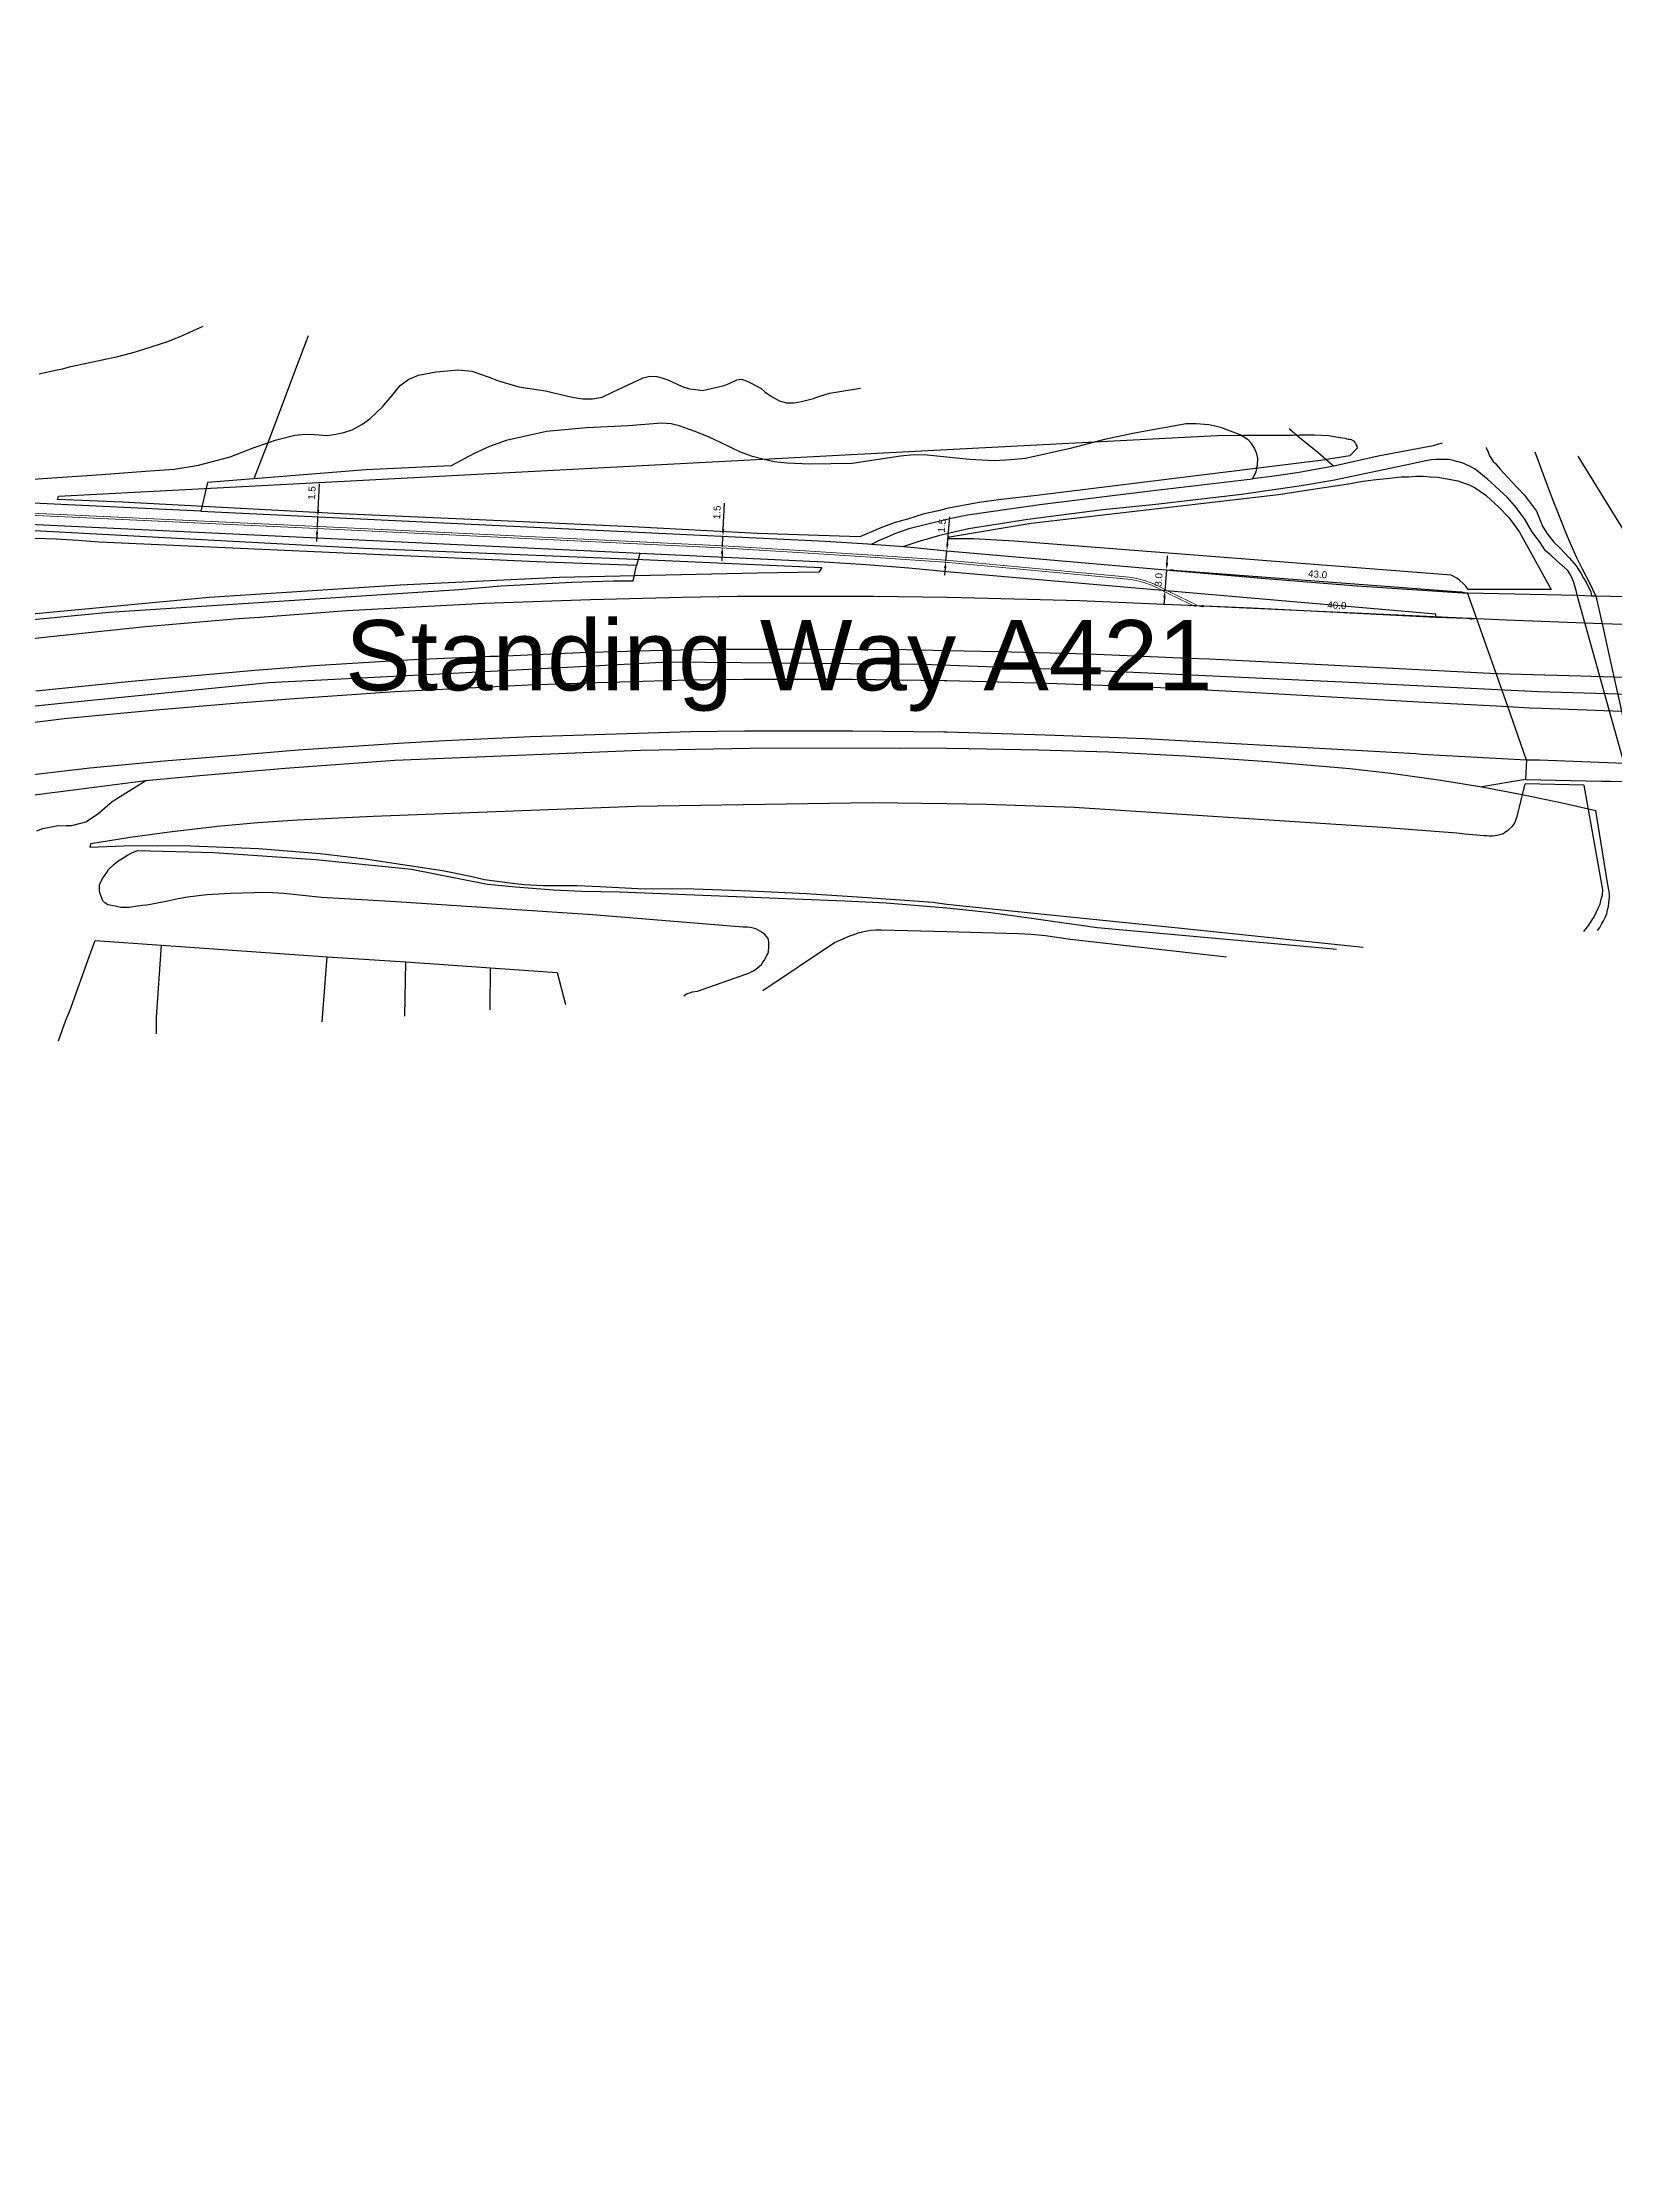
# Model space of a CAD drawing. Header units: millimetres. Extents: x 111502 to 977541, y 8702 to 1044108.
# Drawn here: x 487371.3 to 487595, y 236916.3 to 237219.1 of the extents above; entities that cross this region are included whole.
import ezdxf

# ---------------------------------------------------------------- set-up
doc = ezdxf.new("R2010")
doc.units = ezdxf.units.MM
doc.header["$LTSCALE"] = 0.25
doc.linetypes.add('DASHED2', pattern=[9.525, 6.35, -3.175])
for name, color, linetype in [('E HVSS As Laid Dimensions', 30, 'Continuous'), ('E HVSS As Laid HV', 10, 'Continuous'), ('X HVSS Site Background', 8, 'Continuous')]:
    doc.layers.add(name, color=color, linetype=linetype)
doc.styles.add('Arial', font='arial.ttf')
doc.dimstyles.new('HVSS AsLaid', dxfattribs={"dimtxt": 1, "dimasz": 1, "dimexe": 0, "dimexo": 0, "dimgap": 0.5, "dimtad": 1, "dimdec": 1, "dimzin": 1, "dimdsep": 46, "dimtxsty": 'Arial', "dimcen": 0.09, "dimadec": 0, "dimazin": 0, "dimtfac": 1, "dimtdec": 1, "dimtmove": 0, "dimatfit": 3, "dimfxl": 1, "dimtolj": 1, "dimtzin": 0, "dimarcsym": 0})

# ---------------------------------------------------------------- blocks, each defined once
blk = doc.blocks.new('OS MAP 060722')
at = {"layer": 'X HVSS Site Background'}
for points in [[(-1439.78, -1954.31), (-1437.68, -1953.86), (-1436.48, -1953.61), (-1435.28, -1953.26), (-1428.58, -1951.86), (-1426.08, -1951.21), (-1421.48, -1949.71), (-1419.38, -1948.86), (-1417.83, -1948.16), (-1416.46, -1947.52)], [(-1401.49, -1948.93), (-1401.78, -1949.66), (-1403.43, -1954.06), (-1405.18, -1958.76), (-1407.24, -1964.13)], [(-1407.24, -1964.13), (-1406.18, -1963.75), (-1403.41, -1963.05), (-1401.99, -1962.91), (-1400.59, -1962.98), (-1398.77, -1963.11), (-1397.55, -1962.94), (-1396.43, -1962.69), (-1395.21, -1962.29), (-1393.86, -1961.54), (-1392.71, -1960.75), (-1390.92, -1959.02), (-1389.57, -1957.46), (-1388.4, -1955.98), (-1387.16, -1955.1), (-1385.8, -1954.51), (-1383.26, -1954.02), (-1380.12, -1953.76), (-1378.21, -1953.96), (-1375.87, -1954.74), (-1374.38, -1955.34), (-1371.51, -1956.16), (-1367.7, -1956.76), (-1363.9, -1957.66), (-1362.37, -1957.91), (-1361.02, -1957.9), (-1359.65, -1957.64), (-1358.07, -1956.91), (-1353.81, -1954.88), (-1352.84, -1954.65), (-1351.85, -1954.72), (-1351.17, -1954.9), (-1350.28, -1955.17), (-1348.24, -1956.15), (-1347.23, -1956.44), (-1346.29, -1956.58), (-1345.36, -1956.69), (-1342.29, -1955.97), (-1341.54, -1955.69), (-1340.49, -1955.19), (-1339.79, -1955.09), (-1339.01, -1955.35), (-1337.05, -1956.37), (-1336.46, -1956.88), (-1335.69, -1957.47), (-1334.43, -1958.17), (-1333.41, -1958.46), (-1332.33, -1958.45), (-1331.26, -1958.27), (-1329.56, -1957.84), (-1328.81, -1957.57), (-1327.28, -1957.1), (-1325.53, -1956.78), (-1322.85, -1956.38)], [(-1444.19, -1969.61), (-1439.3, -1969.22), (-1430.92, -1968.66), (-1424.05, -1968.12), (-1420.59, -1967.88), (-1417.11, -1967.34), (-1412.59, -1966.14), (-1409.16, -1964.82), (-1407.24, -1964.13)], [(-1267.07, -1969.27), (-1266.55, -1968.27), (-1266.33, -1967.28), (-1266.29, -1966.4), (-1266.43, -1965.73), (-1266.76, -1964.9), (-1267.2, -1964.25), (-1267.69, -1963.74), (-1268.81, -1963.01), (-1271.59, -1961.99), (-1273.28, -1961.58), (-1275.08, -1961.46), (-1276.52, -1961.45), (-1283.88, -1962.79), (-1288.12, -1963.67), (-1293.04, -1964.97), (-1299.39, -1966.37), (-1301.46, -1966.58), (-1303.78, -1966.72), (-1307.37, -1966.52), (-1313.37, -1965.93), (-1315.21, -1965.87), (-1317.19, -1966.06), (-1324.03, -1967.11), (-1330.06, -1967.19), (-1333.35, -1967.04), (-1335.15, -1966.87), (-1336.38, -1966.58), (-1338.23, -1966.09), (-1339.96, -1965.48), (-1342.69, -1964.16), (-1344.49, -1963.31), (-1346.54, -1962.5), (-1348.67, -1961.75), (-1349.82, -1961.46), (-1351.13, -1961.34), (-1355.96, -1961.71), (-1361.88, -1962.03), (-1367.56, -1962.55), (-1373.32, -1963.83), (-1375.66, -1964.69), (-1377.84, -1965.66), (-1381.15, -1967.43), (-1393.28, -1968.01), (-1409.23, -1969.26)], [(-1261.85, -1962.15), (-1261.81, -1962.17), (-1260.41, -1963.34), (-1257.78, -1965.49), (-1255.49, -1967.45)], [(-1437.18, -1972.21), (-1437.03, -1971.76), (-1310.58, -1965.11), (-1275.78, -1963.31), (-1272.03, -1963.11), (-1268.33, -1963.06), (-1261.38, -1963.06), (-1260.33, -1963.01), (-1258.23, -1963.01), (-1257.18, -1963.06), (-1256.18, -1963.11), (-1255.18, -1963.31), (-1253.88, -1963.51), (-1253.68, -1963.56), (-1253.43, -1963.61), (-1253.23, -1963.61), (-1253.03, -1963.66), (-1252.68, -1963.86), (-1252.58, -1964.01), (-1252.38, -1964.21), (-1252.33, -1964.41), (-1252.23, -1964.61), (-1252.18, -1964.91)], [(-1252.18, -1964.91), (-1253.18, -1966.01), (-1257.38, -1966.66), (-1297.78, -1971.66), (-1300.33, -1971.91), (-1302.83, -1972.21), (-1305.98, -1972.66), (-1309.83, -1973.36), (-1310.58, -1973.51), (-1311.78, -1973.81), (-1313.78, -1974.26), (-1316.18, -1975.01), (-1318.08, -1975.56), (-1319.98, -1976.26), (-1322.98, -1977.51), (-1337.58, -1977.06), (-1355.38, -1976.11), (-1377.18, -1975.11), (-1397.78, -1974.21), (-1427.98, -1972.61), (-1437.18, -1972.21)], [(-1407.24, -1964.13), (-1408.18, -1966.56), (-1409.23, -1969.26)], [(-1240.07, -1964.21), (-1240.78, -1964.41), (-1241.33, -1964.56), (-1249.18, -1966.06), (-1255.49, -1967.45)], [(-1233.79, -1964.8), (-1233.78, -1964.91), (-1233.58, -1965.36), (-1233.33, -1966.01), (-1233.03, -1966.41), (-1232.78, -1966.81), (-1232.43, -1967.16), (-1232.08, -1967.56), (-1231.78, -1967.91), (-1230.78, -1969.06), (-1229.33, -1970.56), (-1228.33, -1971.61), (-1226.63, -1973.86), (-1226.08, -1975.31), (-1225.78, -1976.01), (-1225.18, -1977.01), (-1224.18, -1978.31), (-1223.33, -1979.11), (-1221.98, -1980.51), (-1220.98, -1981.66), (-1220.33, -1982.71), (-1219.98, -1983.31), (-1219.58, -1984.01), (-1218.88, -1985.36), (-1218.78, -1985.91)], [(-1220.73, -1966.04), (-1213.45, -1977.93), (-1206.98, -1994.09), (-1205.04, -2000.24), (-1226.38, -1999.59), (-1252.24, -1998.3), (-1288.12, -1996.68), (-1313.98, -1995.71), (-1350.19, -1995.39), (-1380.9, -1997), (-1407.09, -1998.3), (-1436.18, -2001.21), (-1458.49, -2003.47), (-1480.79, -2007.35), (-1500.84, -2010.91), (-1516.36, -2018.02), (-1540.18, -2033.66)], [(-1220.83, -1985.86), (-1220.98, -1985.16), (-1221.38, -1983.91), (-1221.68, -1983.11), (-1221.88, -1982.81), (-1222.18, -1982.31), (-1223.78, -1980.91), (-1224.63, -1980.11), (-1225.33, -1979.51), (-1226.18, -1978.21), (-1227.18, -1976.91), (-1228.23, -1975.11), (-1229.08, -1973.91), (-1229.78, -1973.06), (-1230.78, -1971.91), (-1233.08, -1969.81), (-1233.58, -1969.36), (-1234.03, -1969.01), (-1234.58, -1968.51), (-1235.38, -1967.91), (-1235.88, -1967.61), (-1236.98, -1967.11), (-1237.53, -1966.91), (-1238.03, -1966.81), (-1238.63, -1966.61), (-1239.18, -1966.51), (-1240.98, -1966.51), (-1241.58, -1966.56), (-1242.38, -1966.71), (-1244.58, -1967.21), (-1255.63, -1969.51), (-1260.43, -1970.31), (-1268.63, -1971.51), (-1280.83, -1972.91), (-1288.38, -1973.71), (-1299.03, -1975.06), (-1307.48, -1976.41), (-1310.58, -1977.11), (-1311.78, -1977.41), (-1314.68, -1978.26), (-1316.68, -1978.91)], [(-1255.49, -1967.45), (-1255.98, -1967.56), (-1260.43, -1968.36), (-1263.98, -1968.91), (-1267.07, -1969.27)], [(-1218.18, -1985.91), (-1218.98, -1984.21), (-1220.08, -1982.16), (-1220.88, -1980.51), (-1221.63, -1978.81), (-1222.38, -1977.16), (-1224.58, -1971.51), (-1226.81, -1965.47)], [(-1409.23, -1969.26), (-1415.84, -1969.79), (-1416.76, -1973.9)], [(-1321.28, -1978.56), (-1320.18, -1978.01), (-1319.03, -1977.51), (-1317.83, -1977.01), (-1315.78, -1976.31), (-1310.58, -1975.01), (-1309.73, -1974.81), (-1307.63, -1974.41), (-1297.33, -1972.91), (-1282.38, -1971.06), (-1267.07, -1969.27)], [(-1310.38, -1977.81), (-1310.18, -1977.51), (-1298.58, -1975.61), (-1263.38, -1971.51), (-1259.08, -1970.86), (-1253.38, -1970.01), (-1251.63, -1969.66), (-1249.88, -1969.41), (-1247.98, -1969.21), (-1245.88, -1969.01), (-1244.83, -1969.01), (-1243.83, -1968.91), (-1242.78, -1968.91), (-1241.78, -1969.01), (-1240.63, -1969.06), (-1237.83, -1969.56), (-1237.18, -1969.81), (-1236.23, -1970.11), (-1235.38, -1970.56), (-1234.58, -1971.06), (-1233.83, -1971.61), (-1233.08, -1972.31), (-1231.98, -1973.31), (-1230.63, -1974.71), (-1230.03, -1975.51), (-1229.03, -1976.86), (-1224.53, -1985.01), (-1236.38, -1985.01)], [(-1416.76, -1973.9), (-1440.63, -1972.76), (-1441.03, -1972.76), (-1445.18, -1972.66), (-1448.58, -1972.56), (-1452.58, -1972.66), (-1454.68, -1972.76), (-1456.78, -1973.01), (-1458.51, -1973.28), (-1463.95, -1974.45), (-1466.18, -1975.01), (-1468.83, -1975.66), (-1478.18, -1977.76), (-1489.29, -1980.49), (-1490.83, -1980.87), (-1503.18, -1983.91), (-1526.8, -1989.78), (-1536.58, -1992.21), (-1546.23, -1994.31), (-1550.58, -1995.16), (-1553.03, -1995.56), (-1558.08, -1996.21)], [(-1416.76, -1973.9), (-1327.83, -1978.16), (-1321.83, -1978.51), (-1321.28, -1978.56)], [(-1354.29, -1979.9), (-1441.18, -1975.76), (-1448.63, -1975.56), (-1452.38, -1975.66), (-1454.18, -1975.76), (-1457.28, -1976.11), (-1457.58, -1976.16), (-1462.18, -1977.06), (-1468.93, -1978.76), (-1477.48, -1980.66), (-1502.43, -1986.81), (-1536.98, -1995.36), (-1549.43, -1998.01), (-1553.43, -1998.71), (-1560.58, -1999.51)], [(-1555.18, -2005.01), (-1553.78, -2004.61), (-1533.63, -1997.01), (-1528.98, -1995.31), (-1524.58, -1993.91), (-1521.38, -1993.01), (-1518.18, -1992.06), (-1501.58, -1987.51), (-1482.08, -1982.61), (-1475.98, -1981.06), (-1469.18, -1979.66), (-1465.48, -1979.01), (-1461.78, -1978.41), (-1454.78, -1977.41), (-1449.98, -1976.91), (-1446.28, -1976.71), (-1443.38, -1976.61), (-1440.48, -1976.61), (-1393.58, -1979.16), (-1353.83, -1980.76), (-1328.38, -1981.91)], [(-1354.75, -1981.63), (-1368.93, -1981.11), (-1431.23, -1978.31), (-1434.28, -1978.06), (-1437.38, -1977.86), (-1440.38, -1977.76), (-1443.43, -1977.71), (-1446.58, -1977.76), (-1451.98, -1978.06), (-1455.03, -1978.31), (-1458.08, -1978.66), (-1461.08, -1979.06), (-1464.18, -1979.56), (-1467.18, -1980.16), (-1470.18, -1980.81), (-1473.68, -1981.66), (-1509.98, -1990.76), (-1535.28, -1996.81), (-1545.08, -2000.56), (-1546.83, -2001.36), (-1548.58, -2002.06), (-1550.38, -2002.81), (-1552.18, -2003.36), (-1555.78, -2004.41)], [(-1354.29, -1979.9), (-1354.75, -1981.63)], [(-1240.98, -1989.01), (-1240.98, -1988.56), (-1310.58, -1982.51), (-1315.98, -1982.01), (-1322.08, -1981.51), (-1328.03, -1981.16), (-1354.29, -1979.9)], [(-1321.28, -1978.56), (-1316.68, -1978.91)], [(-1316.68, -1978.91), (-1315.68, -1979.01), (-1310.58, -1979.51), (-1264.63, -1983.51), (-1252.18, -1984.51), (-1237.18, -1985.51), (-1236.43, -1985.51)], [(-1236.38, -1985.01), (-1236.68, -1984.56), (-1237.03, -1984.21), (-1237.58, -1983.71), (-1237.98, -1983.41), (-1238.78, -1983.01), (-1300.98, -1978.16), (-1306.78, -1977.81), (-1310.38, -1977.81)], [(-1556.23, -2012.01), (-1554.38, -2011.71), (-1550.78, -2010.91), (-1548.98, -2010.41), (-1545.58, -2009.31), (-1516.38, -2001.81), (-1511.38, -2000.41), (-1505.18, -1998.91), (-1488.98, -1995.76), (-1482.78, -1994.61), (-1476.58, -1993.51), (-1466.38, -1992.01), (-1450.08, -1990.21), (-1429.83, -1988.26), (-1379.98, -1985.01), (-1374.08, -1984.51), (-1363.98, -1984.01), (-1358.08, -1983.81), (-1355.25, -1983.81), (-1354.75, -1981.63)], [(-1328.38, -1981.91), (-1328.78, -1982.56), (-1337.58, -1982.71), (-1365.78, -1983.31), (-1388.38, -1984.41), (-1415.58, -1986.16), (-1444.28, -1988.86), (-1452.68, -1989.66), (-1467.93, -1991.36), (-1478.08, -1992.81), (-1493.63, -1995.71), (-1517.83, -2001.31), (-1543.43, -2007.96), (-1550.38, -2009.86), (-1551.33, -2010.21), (-1552.33, -2010.46), (-1553.98, -2010.91), (-1555.98, -2011.21)], [(-1240.98, -1989.01), (-1267.18, -1987.71), (-1281.83, -1987.06), (-1291.68, -1986.66), (-1308.48, -1986.21), (-1310.58, -1986.16), (-1320.98, -1986.01), (-1340.38, -1986.01), (-1348.28, -1986.16), (-1361.28, -1986.51), (-1376.38, -1987.01), (-1391.53, -1987.81), (-1395.98, -1988.06), (-1408.38, -1989.01), (-1411.43, -1989.21), (-1424.63, -1990.36), (-1436.83, -1991.61), (-1446.48, -1992.66)], [(-1236.43, -1985.51), (-1220.83, -1985.86)], [(-1235.12, -1989.22), (-1236.43, -1985.51)], [(-1220.83, -1985.86), (-1218.78, -1985.91)], [(-1213.44, -2012.38), (-1220.83, -1985.86)], [(-1218.78, -1985.91), (-1218.18, -1985.91)], [(-1218.18, -1985.91), (-1217.3, -1989.9), (-1215.63, -1997.46), (-1214.55, -2002.37), (-1212.9, -2009.85), (-1212.33, -2012.41)], [(-1218.18, -1985.91), (-1201.08, -1986.31)], [(-1235.12, -1989.22), (-1236.58, -1989.16), (-1240.98, -1989.01)], [(-1185.23, -1990.56), (-1195.23, -1990.51), (-1198.33, -1990.43), (-1199.99, -1990.39), (-1209.43, -1990.16), (-1209.98, -1990.16), (-1217.3, -1989.9), (-1230.88, -1989.41), (-1235.12, -1989.22)], [(-1232.37, -1997), (-1235.12, -1989.22)], [(-1440.28, -1999.46), (-1426.63, -1998.06), (-1409.08, -1996.51), (-1400.63, -1995.86), (-1388.98, -1995.16), (-1386.43, -1995.01), (-1375.58, -1994.51), (-1374.43, -1994.51), (-1362.78, -1994.01), (-1351.08, -1993.66), (-1343.28, -1993.51), (-1329.43, -1993.51), (-1316.38, -1993.56), (-1310.58, -1993.71), (-1303.23, -1993.86), (-1290.38, -1994.21), (-1276.18, -1994.81), (-1273.18, -1994.91), (-1257.18, -1995.71), (-1232.37, -1997)], [(-1446.93, -2004.71), (-1436.23, -2003.41), (-1433.28, -2003.11), (-1422.63, -2002.11), (-1411.98, -2001.21), (-1403.48, -2000.56), (-1389.18, -1999.56), (-1382.38, -1999.21), (-1370.18, -1998.61), (-1360.38, -1998.26), (-1347.28, -1997.91), (-1339.53, -1997.81), (-1323.98, -1997.81), (-1310.93, -1998.01), (-1310.58, -1998.01), (-1297.83, -1998.31), (-1294.98, -1998.41), (-1282.03, -1998.91), (-1269.08, -1999.56), (-1243.38, -2001.01), (-1242.53, -2001.06), (-1232.33, -2001.61), (-1230.71, -2001.69)], [(-1232.37, -1997), (-1232.18, -1997.01), (-1220.38, -1997.31), (-1215.63, -1997.46), (-1204.38, -1997.81), (-1198, -1997.9), (-1197.38, -1997.91), (-1196.39, -1997.92), (-1181.65, -1998.1)], [(-1230.71, -2001.69), (-1232.37, -1997)], [(-1228.03, -2009.31), (-1230.71, -2001.69)], [(-1230.71, -2001.69), (-1227.63, -2001.86), (-1225.83, -2001.91), (-1214.55, -2002.37), (-1210.98, -2002.51), (-1196.64, -2003), (-1196.38, -2003.01), (-1195.06, -2003.03), (-1188.03, -2003.11), (-1181.58, -2003.16), (-1179.92, -2003.16)], [(-1228.03, -2009.31), (-1242.98, -2008.51), (-1243.83, -2008.41), (-1282.33, -2006.31), (-1295.18, -2005.81), (-1297.98, -2005.71), (-1310.58, -2005.36), (-1310.98, -2005.36), (-1323.98, -2005.21), (-1339.38, -2005.21), (-1347.03, -2005.31), (-1369.78, -2006.01), (-1381.98, -2006.56), (-1388.63, -2006.96), (-1402.93, -2007.91), (-1411.38, -2008.61), (-1421.98, -2009.46), (-1432.58, -2010.46), (-1435.38, -2010.81), (-1445.98, -2012.01)], [(-1424.6, -2012.23), (-1417.48, -2011.56), (-1404.78, -2010.46), (-1389.18, -2009.31), (-1354.18, -2007.91), (-1338.58, -2007.61), (-1317.18, -2007.56), (-1310.58, -2007.61), (-1307.38, -2007.66), (-1297.53, -2007.86), (-1287.58, -2008.16), (-1276.58, -2008.71), (-1264.88, -2009.51), (-1253.18, -2010.51), (-1247.38, -2011.16), (-1240.23, -2012.16), (-1234.43, -2013.11)], [(-1228.03, -2009.31), (-1228.18, -2012.06)], [(-1177.38, -2010.56), (-1188.18, -2010.51), (-1193.14, -2010.45), (-1194.66, -2010.43), (-1196.58, -2010.41), (-1211.33, -2009.91), (-1212.9, -2009.85), (-1226.18, -2009.31), (-1228.03, -2009.31)], [(-1458.87, -2016.62), (-1445.41, -2014.9), (-1434.9, -2013.55), (-1424.61, -2012.24), (-1424.6, -2012.23)], [(-1440.12, -2019.41), (-1439.29, -2019.08), (-1437.34, -2018.68), (-1435.96, -2018.65), (-1435.15, -2018.63), (-1433.15, -2018.1), (-1431.49, -2017.03), (-1429.4, -2015.2), (-1424.6, -2012.23)], [(-1432.43, -2021.21), (-1426.83, -2020.31), (-1421.23, -2019.51), (-1414.38, -2018.71), (-1408.68, -2018.21), (-1403.03, -2017.81), (-1392.23, -2017.31), (-1354.78, -2015.86), (-1321.18, -2015.36), (-1310.58, -2015.51), (-1304.98, -2015.61), (-1292.43, -2016.01), (-1248.58, -2018.86), (-1237.98, -2019.66), (-1236.83, -2019.81), (-1234.08, -2020.06), (-1233.68, -2020.06), (-1233.33, -2020.11), (-1232.88, -2020.11), (-1232.53, -2020.06), (-1231.43, -2019.81), (-1231.18, -2019.61), (-1230.58, -2019.21), (-1229.98, -2018.66), (-1229.78, -2018.36), (-1229.63, -2018.01), (-1229.53, -2017.71), (-1229.38, -2017.36), (-1228.23, -2012.71)], [(-1228.18, -2012.06), (-1234.43, -2013.11)], [(-1234.43, -2013.11), (-1228.68, -2014.21), (-1222.98, -2015.41), (-1218.18, -2016.51)], [(-1219.89, -2033.7), (-1219.18, -2032.81), (-1218.78, -2032.21), (-1218.43, -2031.61), (-1217.83, -2030.41), (-1217.58, -2029.81), (-1217.43, -2029.11), (-1217.23, -2028.51), (-1217.18, -2027.81), (-1219.83, -2012.91), (-1228.23, -2012.71)], [(-1228.18, -2012.06), (-1217.38, -2012.31), (-1216.08, -2012.31), (-1213.44, -2012.38)], [(-1217.94, -2033.56), (-1217.63, -2033.16), (-1217.38, -2032.66), (-1217.08, -2032.21), (-1216.83, -2031.71), (-1216.63, -2031.21), (-1216.53, -2030.66), (-1216.38, -2030.16), (-1216.33, -2029.61), (-1216.23, -2028.91), (-1216.23, -2028.36), (-1216.33, -2027.81), (-1216.53, -2026.81), (-1218.18, -2016.51)], [(-1432.43, -2021.21), (-1432.58, -2021.71), (-1427.78, -2021.51), (-1422.98, -2021.46), (-1418.18, -2021.51), (-1408.58, -2021.91), (-1399.78, -2022.61), (-1393.38, -2023.36), (-1382.38, -2025.06), (-1378.38, -2025.86), (-1376.38, -2026.31), (-1372.78, -2026.81), (-1370.78, -2027.01), (-1367.98, -2027.16), (-1363.18, -2027.16), (-1359.98, -2027.31), (-1354.58, -2027.61), (-1346.58, -2027.66), (-1338.58, -2027.91), (-1330.58, -2028.31), (-1322.58, -2028.81), (-1312.58, -2029.56), (-1310.58, -2029.81), (-1300.48, -2030.86), (-1277.63, -2033.21), (-1251.3, -2035.96)], [(-1348, -2042.9), (-1347.53, -2042.56), (-1347.18, -2042.46), (-1346.78, -2042.31), (-1346.08, -2042.21), (-1339.18, -2039.81), (-1338.78, -2039.66), (-1338.43, -2039.46), (-1338.08, -2039.31), (-1337.78, -2039.06), (-1337.23, -2038.66), (-1336.98, -2038.41), (-1336.78, -2038.11), (-1336.58, -2037.86), (-1336.18, -2037.16), (-1336.08, -2036.91), (-1335.98, -2036.61), (-1335.98, -2036.36), (-1335.93, -2036.06), (-1335.93, -2035.21), (-1336.03, -2034.71), (-1336.23, -2034.41), (-1336.53, -2034.11), (-1337.08, -2033.71), (-1337.43, -2033.51), (-1337.78, -2033.36), (-1338.53, -2033.16), (-1338.93, -2033.11), (-1339.58, -2033.11), (-1361.03, -2031.36), (-1388.98, -2029.51), (-1399.58, -2028.86), (-1401.38, -2028.71), (-1404.98, -2028.31), (-1407.38, -2028.16), (-1412.58, -2028.31), (-1415.93, -2028.51), (-1418.68, -2028.81), (-1419.98, -2029.06), (-1421.28, -2029.36), (-1423.93, -2029.86), (-1424.48, -2029.96), (-1425.08, -2030.01), (-1425.78, -2030.11), (-1426.98, -2030.31), (-1428.18, -2030.31), (-1428.98, -2030.11), (-1429.98, -2029.91), (-1430.18, -2029.81), (-1430.43, -2029.66), (-1430.68, -2029.41), (-1430.83, -2029.11), (-1431.08, -2028.46), (-1431.18, -2028.01), (-1431.18, -2027.06), (-1430.78, -2026.16), (-1430.48, -2025.81), (-1430.18, -2025.31), (-1429.93, -2024.91), (-1429.18, -2024.16), (-1428.58, -2023.71), (-1427.98, -2023.31), (-1427.23, -2022.86), (-1426.58, -2022.51), (-1425.78, -2022.21), (-1414.93, -2022.46), (-1400.38, -2023.46), (-1386.78, -2024.86), (-1375.98, -2026.96), (-1371.98, -2027.36), (-1366.58, -2027.81), (-1362.58, -2027.96), (-1357.18, -2028.06), (-1325.08, -2029.36), (-1319.23, -2029.66), (-1310.58, -2030.36), (-1310.08, -2030.41), (-1304.33, -2031.01), (-1298.53, -2031.81), (-1289.18, -2033.16), (-1256.03, -2036.16), (-1255.09, -2036.23)], [(-1336.76, -2042.1), (-1326.58, -2035.31), (-1325.58, -2034.86), (-1324.38, -2034.36), (-1323.78, -2034.16), (-1323.18, -2033.91), (-1321.98, -2033.61), (-1321.38, -2033.51), (-1320.68, -2033.46), (-1319.93, -2033.46), (-1310.58, -2033.71), (-1300.38, -2034.01), (-1298.58, -2034.11), (-1296.53, -2034.31), (-1292.98, -2034.81), (-1270.74, -2037.35)], [(-1437.03, -2049.3), (-1435.98, -2046.36), (-1435.43, -2045.01), (-1432.43, -2036.66), (-1431.83, -2035.01), (-1422.38, -2035.66)], [(-1423.07, -2048.29), (-1423.08, -2045.91), (-1422.38, -2035.66)], [(-1422.38, -2035.66), (-1398.78, -2037.31)], [(-1399.51, -2046.6), (-1398.78, -2037.31)], [(-1398.78, -2037.31), (-1387.58, -2038.06)], [(-1387.73, -2045.76), (-1387.58, -2038.06)], [(-1387.58, -2038.06), (-1375.53, -2038.91)], [(-1375.59, -2044.88), (-1375.53, -2038.91)], [(-1375.53, -2038.91), (-1366.03, -2039.56), (-1364.87, -2044.11)]]:
    blk.add_lwpolyline(points, dxfattribs=at)
blk = doc.blocks.new('*D1920')
at = {"layer": 'Defpoints', "color": 0, "transparency": 16777216}
for p in [(487535.5, 237138.95), (487535.5, 237138.95), (487575.46, 237137.09)]:
    blk.add_point(p, dxfattribs=at)
at = {"layer": 'E HVSS As Laid Dimensions', "color": 0, "lineweight": -2, "transparency": 16777216}
blk.add_line((487574.46, 237137.13), (487536.5, 237138.9), dxfattribs=at)
at = {"layer": 'E HVSS As Laid Dimensions', "color": 0, "transparency": 16777216}
for points in [[(487536.51, 237139.07), (487536.5, 237138.74), (487535.5, 237138.95)], [(487574.47, 237137.3), (487574.45, 237136.97), (487575.46, 237137.09)]]:
    blk.add_solid(points, dxfattribs=at)
at = {"layer": 'E HVSS As Laid Dimensions', "color": 0, "transparency": 16777216, "insert": (487555.53, 237139.03), "char_height": 1, "attachment_point": 5, "rotation": 357.3314, "style": 'Arial'}
blk.add_mtext('\\A1;40.0', dxfattribs=at)
blk = doc.blocks.new('*D1921')
at = {"layer": 'Defpoints', "color": 0, "transparency": 16777216}
for p in [(487531.27, 237144.08), (487531.27, 237144.08), (487574.15, 237140.8)]:
    blk.add_point(p, dxfattribs=at)
at = {"layer": 'E HVSS As Laid Dimensions', "color": 0, "lineweight": -2, "transparency": 16777216}
blk.add_line((487573.15, 237140.88), (487532.27, 237144), dxfattribs=at)
at = {"layer": 'E HVSS As Laid Dimensions', "color": 0, "transparency": 16777216}
for points in [[(487532.28, 237144.17), (487532.26, 237143.84), (487531.27, 237144.08)], [(487573.17, 237141.04), (487573.14, 237140.71), (487574.15, 237140.8)]]:
    blk.add_solid(points, dxfattribs=at)
at = {"layer": 'E HVSS As Laid Dimensions', "color": 0, "transparency": 16777216, "insert": (487552.79, 237143.45), "char_height": 1, "attachment_point": 5, "rotation": 355.6287, "style": 'Arial'}
blk.add_mtext('\\A1;43.0', dxfattribs=at)
blk = doc.blocks.new('*D1922')
at = {"layer": 'Defpoints', "color": 0, "transparency": 16777216}
for p in [(487531.27, 237144.08), (487531.05, 237141.09), (487531.05, 237141.09)]:
    blk.add_point(p, dxfattribs=at)
at = {"layer": 'E HVSS As Laid Dimensions', "color": 0, "lineweight": -2, "transparency": 16777216}
for p, q in [((487531.27, 237144.08), (487531.05, 237141.09)), ((487531.35, 237145.07), (487531.43, 237146.07)), ((487530.97, 237140.09), (487530.89, 237139.09))]:
    blk.add_line(p, q, dxfattribs=at)
at = {"layer": 'E HVSS As Laid Dimensions', "color": 0, "transparency": 16777216}
for points in [[(487531.18, 237145.09), (487531.52, 237145.06), (487531.27, 237144.08)], [(487530.8, 237140.1), (487531.14, 237140.08), (487531.05, 237141.09)]]:
    blk.add_solid(points, dxfattribs=at)
at = {"layer": 'E HVSS As Laid Dimensions', "color": 0, "transparency": 16777216, "insert": (487530.15, 237142.66), "char_height": 1, "attachment_point": 5, "rotation": 85.6287, "style": 'Arial'}
blk.add_mtext('\\A1;3.0', dxfattribs=at)
blk = doc.blocks.new('*D1923')
at = {"layer": 'Defpoints', "color": 0, "transparency": 16777216}
for p in [(487410.39, 237150.11), (487410.39, 237150.11), (487410.46, 237151.61)]:
    blk.add_point(p, dxfattribs=at)
at = {"layer": 'E HVSS As Laid Dimensions', "color": 0, "lineweight": -2, "transparency": 16777216}
for p, q in [((487410.5, 237152.61), (487410.68, 237156.34)), ((487410.39, 237150.11), (487410.46, 237151.61)), ((487410.34, 237149.11), (487410.29, 237148.11))]:
    blk.add_line(p, q, dxfattribs=at)
at = {"layer": 'E HVSS As Laid Dimensions', "color": 0, "transparency": 16777216}
for points in [[(487410.17, 237149.12), (487410.5, 237149.11), (487410.39, 237150.11)], [(487410.34, 237152.62), (487410.67, 237152.6), (487410.46, 237151.61)]]:
    blk.add_solid(points, dxfattribs=at)
at = {"layer": 'E HVSS As Laid Dimensions', "color": 0, "transparency": 16777216, "insert": (487409.61, 237155.02), "char_height": 1, "attachment_point": 5, "rotation": 87.2675, "style": 'Arial'}
blk.add_mtext('\\A1;1.5', dxfattribs=at)
blk = doc.blocks.new('*D1924')
at = {"layer": 'Defpoints', "color": 0, "transparency": 16777216}
for p in [(487468.05, 237147.35), (487468.05, 237147.35), (487468.12, 237148.85)]:
    blk.add_point(p, dxfattribs=at)
at = {"layer": 'E HVSS As Laid Dimensions', "color": 0, "lineweight": -2, "transparency": 16777216}
for p, q in [((487468.17, 237149.85), (487468.35, 237153.58)), ((487468.05, 237147.35), (487468.12, 237148.85)), ((487468.01, 237146.35), (487467.96, 237145.35))]:
    blk.add_line(p, q, dxfattribs=at)
at = {"layer": 'E HVSS As Laid Dimensions', "color": 0, "transparency": 16777216}
for points in [[(487467.84, 237146.36), (487468.17, 237146.35), (487468.05, 237147.35)], [(487468.01, 237149.86), (487468.34, 237149.84), (487468.12, 237148.85)]]:
    blk.add_solid(points, dxfattribs=at)
at = {"layer": 'E HVSS As Laid Dimensions', "color": 0, "transparency": 16777216, "insert": (487467.28, 237152.26), "char_height": 1, "attachment_point": 5, "rotation": 87.2681, "style": 'Arial'}
blk.add_mtext('\\A1;1.5', dxfattribs=at)
blk = doc.blocks.new('*D1925')
at = {"layer": 'Defpoints', "color": 0, "transparency": 16777216}
for p in [(487499.86, 237145.31), (487499.86, 237145.31), (487500, 237146.8)]:
    blk.add_point(p, dxfattribs=at)
at = {"layer": 'E HVSS As Laid Dimensions', "color": 0, "lineweight": -2, "transparency": 16777216}
for p, q in [((487500.09, 237147.8), (487500.45, 237151.63)), ((487499.77, 237144.31), (487499.68, 237143.31)), ((487499.86, 237145.31), (487500, 237146.8))]:
    blk.add_line(p, q, dxfattribs=at)
at = {"layer": 'E HVSS As Laid Dimensions', "color": 0, "transparency": 16777216}
for points in [[(487499.93, 237147.81), (487500.26, 237147.78), (487500, 237146.8)], [(487499.6, 237144.33), (487499.94, 237144.3), (487499.86, 237145.31)]]:
    blk.add_solid(points, dxfattribs=at)
at = {"layer": 'E HVSS As Laid Dimensions', "color": 0, "transparency": 16777216, "insert": (487499.31, 237150.36), "char_height": 1, "attachment_point": 5, "rotation": 84.7099, "style": 'Arial'}
blk.add_mtext('\\A1;1.5', dxfattribs=at)

msp = doc.modelspace()

# ---------------------------------------------------------------- linework, layer by layer
at = {"lineweight": 0}
msp.add_circle((488727.82, 239008.33), 11388.42, dxfattribs=at)
at = {"layer": 'E HVSS As Laid HV', "linetype": 'DASHED2', "lineweight": 0, "flags": 128}
for points in [[(487041.64, 236922.24, 0.1, 0.1, 0), (487052.34, 236927.38, 0.1, 0.1, 0), (487061.17, 236931.36, 0.1, 0.1, 0), (487071.55, 236936.78, 0.1, 0.1, 0.049206), (487075.09, 236939.27, 0.1, 0.1, 0), (487080.41, 236944.3, 0.1, 0.1, 0), (487090.69, 236955.03, 0.1, 0.1, -0.022224), (487103.64, 236965.88, 0.1, 0.1, 0), (487111.82, 236972.01, 0.1, 0.1, 0), (487127.93, 236983.67, 0.1, 0.1, 0), (487145.64, 236995.26, 0.1, 0.1, 0), (487154.81, 237001.37, 0.1, 0.1, 0), (487162.79, 237006.4, 0.1, 0.1, 0), (487171.79, 237012.48, 0.1, 0.1, 0), (487180.19, 237019, 0.1, 0.1, 0.216772), (487186.55, 237032.47, 0.1, 0.1, 0.118619), (487184.48, 237043.53, 0.1, 0.1, -0.00419), (487179.85, 237053.88, 0.1, 0.1, -0.148705), (487181.84, 237069.54, 0.1, 0.1, 0.205213), (487182.17, 237079.21, 0.1, 0.1, -0.164141), (487181.73, 237083.75, 0.1, 0.1, 0), (487187.41, 237101.32, 0.1, 0.1, 0), (487190.14, 237110.21, 0.1, 0.1, 0.050253), (487191.59, 237120.75, 0.1, 0.1, 0), (487192.69, 237127.59, 0.1, 0.1, -0.297728), (487195.72, 237130.96, 0.1, 0.1, -0.099829), (487203.47, 237131.02, 0.1, 0.1, 0), (487223.27, 237127.08, 0.1, 0.1, 0.065372), (487240.67, 237125.53, 0.1, 0.1, 0.159128), (487244.45, 237126.67, 0.1, 0.1, -0.131997), (487248.32, 237128.37, 0.1, 0.1, 0), (487262.46, 237130.26, 0.1, 0.1, 0.018515), (487287.61, 237136.09, 0.1, 0.1, 0), (487323.8, 237145.04, 0.1, 0.1, 0), (487346.96, 237150.55, 0.1, 0.1, -0.056982), (487367.44, 237152.25, 0.1, 0.1, 0), (487410.39, 237150.26, 0.1, 0.1, 0), (487468.06, 237147.5, 0.1, 0.1, -0.00259), (487499.87, 237145.46, 0.1, 0.1, 0), (487526.11, 237143.02, 0.1, 0.1, -0.099883), (487531.12, 237141.23, 0.1, 0.1, 0), (487535.57, 237139.08, 0, 0, 0)], [(487041.77, 236921.97, 0.1, 0.1, 0), (487052.47, 236927.11, 0.1, 0.1, 0), (487061.3, 236931.09, 0.1, 0.1, 0), (487071.66, 236936.55, 0.1, 0.1, 0.055298), (487075.28, 236939.07, 0.1, 0.1, 0), (487080.62, 236944.09, 0.1, 0.1, 0), (487090.9, 236954.82, 0.1, 0.1, -0.022209), (487103.82, 236965.64, 0.1, 0.1, 0), (487112, 236971.76, 0.1, 0.1, 0), (487128.1, 236983.43, 0.1, 0.1, 0), (487145.8, 236995.01, 0.1, 0.1, 0), (487154.97, 237001.11, 0.1, 0.1, 0), (487162.95, 237006.15, 0.1, 0.1, 0), (487171.97, 237012.24, 0.1, 0.1, 0), (487180.38, 237018.77, 0.1, 0.1, 0.216785), (487186.85, 237032.46, 0.1, 0.1, 0.118573), (487184.76, 237043.65, 0.1, 0.1, -0.004177), (487180.14, 237053.96, 0.1, 0.1, -0.148332), (487182.11, 237069.42, 0.1, 0.1, 0.205318), (487182.44, 237079.33, 0.1, 0.1, -0.163957), (487182.02, 237083.67, 0.1, 0.1, 0), (487187.69, 237101.23, 0.1, 0.1, 0), (487190.43, 237110.14, 0.1, 0.1, 0.050167), (487191.89, 237120.72, 0.1, 0.1, 0), (487192.98, 237127.55, 0.1, 0.1, -0.29724), (487195.79, 237130.66, 0.1, 0.1, -0.099718), (487203.41, 237130.73, 0.1, 0.1, 0), (487223.21, 237126.79, 0.1, 0.1, 0.065324), (487240.68, 237125.23, 0.1, 0.1, 0.159151), (487244.63, 237126.43, 0.1, 0.1, -0.132229), (487248.36, 237128.07, 0.1, 0.1, 0), (487262.51, 237129.96, 0.1, 0.1, 0.018519), (487287.68, 237135.8, 0.1, 0.1, 0), (487323.87, 237144.75, 0.1, 0.1, 0), (487347.03, 237150.26, 0.1, 0.1, -0.056936), (487367.43, 237151.95, 0.1, 0.1, 0), (487410.38, 237149.96, 0.1, 0.1, 0), (487468.04, 237147.2, 0.1, 0.1, -0.00259), (487499.85, 237145.16, 0.1, 0.1, 0), (487526.08, 237142.72, 0.1, 0.1, -0.1), (487530.98, 237140.97, 0.1, 0.1, 0), (487535.44, 237138.81, 0, 0, 0)]]:
    msp.add_lwpolyline(points, format="xyseb", dxfattribs=at)

# ---------------------------------------------------------------- block references
at = {"layer": 'E HVSS As Laid HV', "linetype": 'DASHED2', "lineweight": 0}
msp.add_blockref('OS MAP 060722', (488810.58, 239126.31), dxfattribs=at)

# ---------------------------------------------------------------- texts
at = {"lineweight": 0, "insert": (487414.37, 237136.92), "char_height": 10, "attachment_point": 1, "style": 'Arial'}
msp.add_mtext_dynamic_manual_height_columns('Standing Way A421', width=254.9214, gutter_width=10, heights=[0], dxfattribs=at)

# ---------------------------------------------------------------- dimensions: what is measured, and where the dimension line sits
at = {"layer": 'E HVSS As Laid Dimensions'}
for base, p1, p2, angle, picture, middle in [((487410.39, 237150.11), (487410.46, 237151.61), (487410.39, 237150.11), 267.2675, '*D1923', (487410.62, 237154.97)), ((487468.05, 237147.35), (487468.12, 237148.85), (487468.05, 237147.35), 267.2681, '*D1924', (487468.28, 237152.21)), ((487499.86, 237145.31), (487500, 237146.8), (487499.86, 237145.31), 264.7099, '*D1925', (487500.32, 237150.26)), ((487531.27, 237144.08), (487574.15, 237140.8), (487531.27, 237144.08), 175.6287, '*D1921', (487552.71, 237142.44))]:
    dim = msp.add_linear_dim(base=base, p1=p1, p2=p2, angle=angle, dimstyle='HVSS AsLaid', dxfattribs=at)
    dim.commit()
    dim.dimension.update_dxf_attribs({"geometry": picture, "text_midpoint": middle, "dimtype": 161})
for p1, p2, picture, middle in [((487531.27, 237144.08), (487531.05, 237141.09), '*D1922', (487530.15, 237142.66)), ((487575.46, 237137.09), (487535.5, 237138.95), '*D1920', (487555.53, 237139.03))]:
    dim = msp.add_aligned_dim(p1=p1, p2=p2, distance=0, dimstyle='HVSS AsLaid', dxfattribs=at)
    dim.commit()
    dim.dimension.update_dxf_attribs({"geometry": picture, "text_midpoint": middle})

doc.saveas('drawing.dxf')
